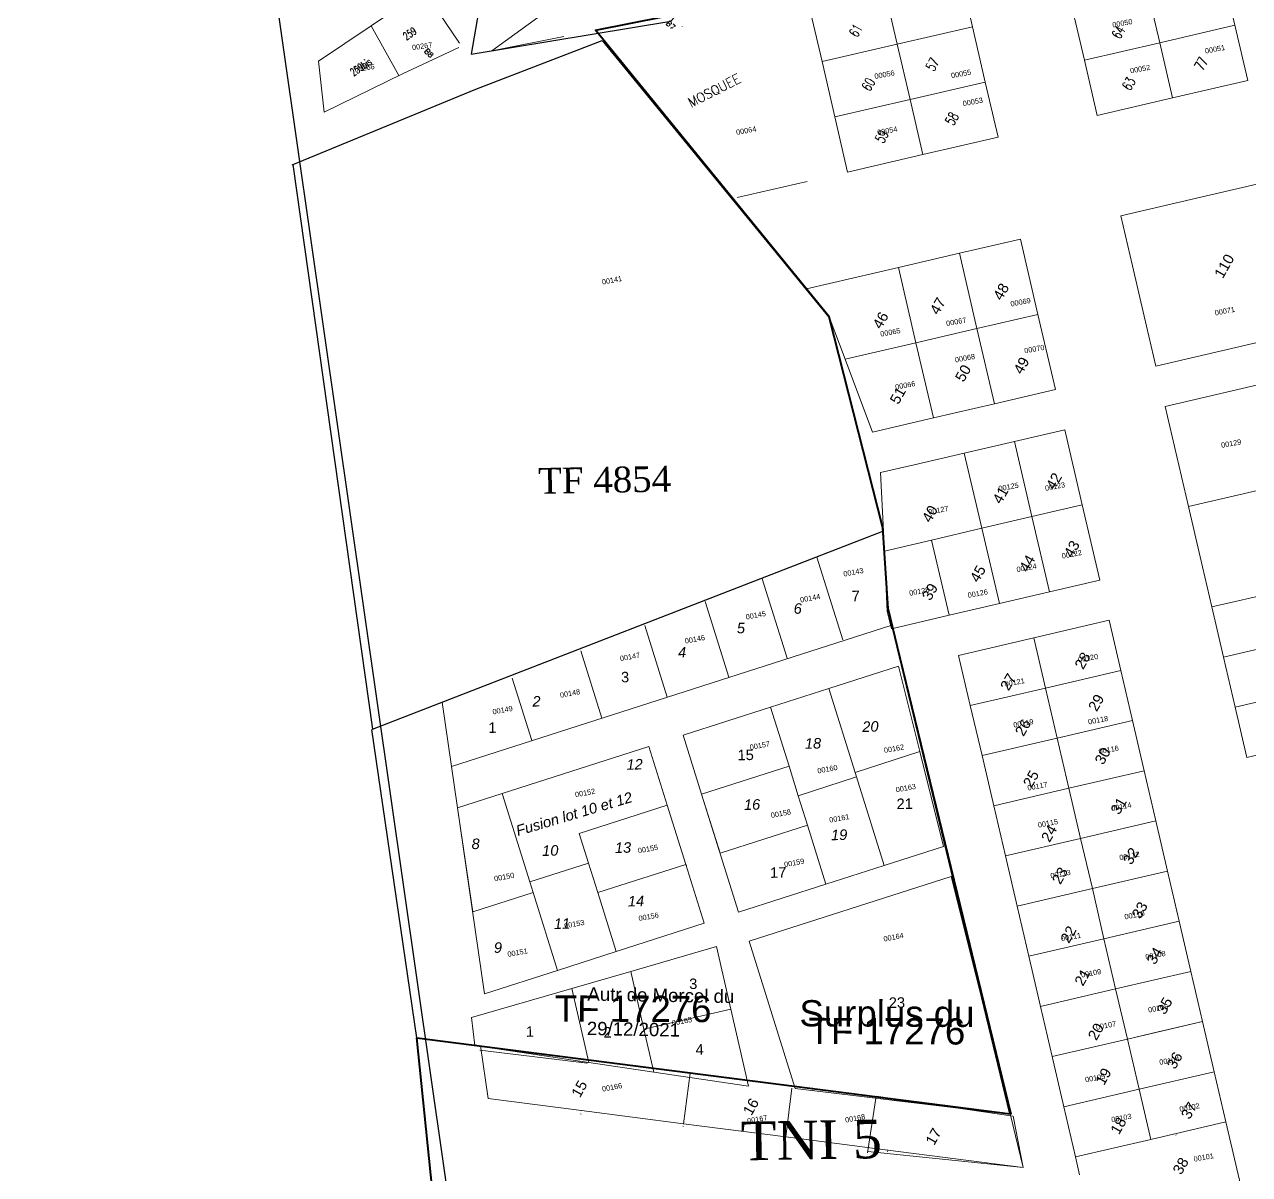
# Model space of a CAD drawing. Header units: metres. Extents: x 251686 to 255059, y 1627526 to 1631912.
# Drawn here: x 252942.4 to 253176, y 1629971.6 to 1630190.9 of the extents above; entities that cross this region are included whole.
import ezdxf
from ezdxf.enums import TextEntityAlignment as Align

# ---------------------------------------------------------------- set-up
doc = ezdxf.new("R2010")
doc.units = ezdxf.units.M
doc.header["$MEASUREMENT"] = 0
for name, color, linetype, lineweight in [('11', 7, 'Continuous', 0), ('ASSIETTE IMMAT', 7, 'Continuous', 0), ('morcellements', 5, 'Continuous', 13), ('Numero_TF', 7, 'Continuous', 0), ('Parcelles_Ruf', 7, 'Continuous', 0), ('TITRE FONCIER', 7, 'Continuous', 0)]:
    doc.layers.add(name, color=color, linetype=linetype, lineweight=lineweight)
for name, color, linetype in [('A_revoir_niveau_0', 7, 'Continuous'), ('limites_parcelles', 7, 'Continuous'), ('limites_tf', 7, 'Continuous'), ('numero_lot', 7, 'Continuous'), ('numero_parcelle', 7, 'Continuous')]:
    doc.layers.add(name, color=color, linetype=linetype)
doc.styles.add('Annotative', font='romans.shx')
doc.styles.add('Style-Arial', font='arial.ttf')
doc.styles.add('Style-Arial IF', font='')
doc.styles.add('Style-FANCY', font='times.ttf')
doc.styles.add('Style-STANDARD', font='STANDARD.shx')
doc.styles.get('Style-Arial IF').set_extended_font_data('Arial', italic=True)

# ---------------------------------------------------------------- blocks, each defined once
blk = doc.blocks.new('*U78')
at = {"layer": 'Parcelles_Ruf', "color": 7, "linetype": 'Continuous', "lineweight": 0, "elevation": 0.00005, "flags": 128}
for points in [[(12.931688, 3.013232), (-13.245491, 6.803245), (-14.839165, -3.991641)], [(-14.805365, -3.762696), (14.839121, -6.803168), (12.931688, 3.013232)]]:
    blk.add_lwpolyline(points, dxfattribs=at)

msp = doc.modelspace()

# ---------------------------------------------------------------- linework, layer by layer
at = {"layer": 'A_revoir_niveau_0', "color": 1, "linetype": 'Continuous', "lineweight": 30}
msp.add_line((253008.755143, 1630056.521447), (253106.139246, 1630094.295862), dxfattribs=at)
at = {"layer": 'ASSIETTE IMMAT', "color": 2, "linetype": 'Continuous', "lineweight": 40}
msp.add_polyline3d([(253338.304982, 1630212.02092, 0.556061), (253281.716049, 1630158.445014, 0.754712), (253272.825884, 1630058.162576, 1.321799), (253238.773127, 1630009.063863, 1.539682), (253173.608723, 1629962.604017, 1.679567), (253084.705592, 1629865.608947, 2.066469), (253052.295758, 1629847.292297, 2.108097), (253034.121912, 1629832.139257, 2.159918), (253017.239594, 1629997.641186, 1.160524), (253130.3778, 1629983.16094, 1.472659), (253107.126834, 1630079.575336, 0.863457), (253106.111783, 1630094.938639, 0.771796), (253095.888219, 1630135.180783, 0.516479), (253051.328657, 1630189.868554, 0.107802), (253064.47615, 1630192.480191, 0.119025)], dxfattribs=at)
at = {"layer": 'limites_parcelles', "color": 7, "linetype": 'Continuous', "lineweight": 0}
for p, q in [((253031.559747, 1630185.934631, -1.032), (253075.527307, 1630217.962629, -1.032)), ((253120.794706, 1630201.021269), (253123.229901, 1630190.490284)), ((253108.871325, 1630187.173001), (253106.441531, 1630197.701065)), ((253008.520058, 1630190.70963, -1.032), (253013.818905, 1630181.185643, -1.032)), ((253123.229901, 1630190.490284), (253108.871325, 1630187.173001)), ((253045.303749, 1630188.664686, -1.032), (253031.559747, 1630185.934631, -1.032)), ((253014.511874, 1630181.522898, -1.032), (253025.240594, 1630186.567965, -1.032)), ((252999.546167, 1630174.239365, -1.032), (252998.453229, 1630183.926443, -1.032)), ((252999.546167, 1630174.239365, -1.032), (253014.511874, 1630181.522898, -1.032)), ((253125.662617, 1630179.96762), (253128.097811, 1630169.436635)), ((253096.950865, 1630173.330132), (253111.309441, 1630176.647415)), ((253113.739236, 1630166.119351), (253111.309441, 1630176.647415)), ((253099.38606, 1630162.799147), (253096.950865, 1630173.330132)), ((253128.097811, 1630169.436635), (253113.739236, 1630166.119351)), ((253113.739236, 1630166.119351), (253099.38606, 1630162.799147)), ((253091.71043, 1630161.023605), (253078.310248, 1630157.931724)), ((253168.698814, 1630158.466995), (253178.270291, 1630160.69598)), ((253151.482919, 1630154.46734), (253168.698814, 1630158.466995)), ((253153.711904, 1630144.895863), (253151.482919, 1630154.46734)), ((253120.713556, 1630147.295883), (253132.350639, 1630150.003303)), ((253091.531798, 1630140.507329), (253109.093215, 1630144.593071)), ((253109.093215, 1630144.593071), (253112.431354, 1630130.238889)), ((253155.930214, 1630135.330453), (253153.711904, 1630144.895863)), ((253095.889259, 1630135.17777), (253091.531798, 1630140.507329)), ((253098.923506, 1630127.097652), (253095.889259, 1630135.17777)), ((253135.688779, 1630135.649121), (253139.032986, 1630121.305614)), ((253158.159199, 1630125.758976), (253155.930214, 1630135.330453)), ((253127.406578, 1630118.592127), (253124.057763, 1630132.952376)), ((253184.952638, 1630131.99829), (253175.381161, 1630129.769305)), ((253112.431354, 1630130.238889), (253098.923506, 1630127.097652)), ((253175.381161, 1630129.769305), (253158.159199, 1630125.758976)), ((253159.940543, 1630118.108491), (253177.646574, 1630122.225028)), ((253139.032986, 1630121.305614), (253127.406578, 1630118.592127)), ((253162.169528, 1630108.537014), (253159.940543, 1630118.108491)), ((253164.404581, 1630098.976211), (253162.169528, 1630108.537014)), ((253164.404581, 1630098.976211), (253182.099937, 1630103.098816)), ((253166.633566, 1630089.404734), (253164.404581, 1630098.976211)), ((253093.535617, 1630089.358283), (253098.49589, 1630073.546642)), ((253168.851875, 1630079.839324), (253166.633566, 1630089.404734)), ((253083.132434, 1630085.21434), (253087.876652, 1630070.096121)), ((253168.851875, 1630079.839324), (253186.557906, 1630083.955861)), ((253072.221661, 1630080.8752), (253076.740198, 1630066.477541)), ((253171.086928, 1630070.278522), (253168.851875, 1630079.839324)), ((253023.868464, 1630049.425249), (253107.618746, 1630076.325909)), ((253171.086928, 1630070.278522), (253188.782284, 1630074.401126)), ((253048.506767, 1630071.447911), (253052.524191, 1630058.635616)), ((253173.315913, 1630060.707045), (253171.086928, 1630070.278522)), ((253035.439277, 1630066.247266), (253039.166176, 1630054.353583)), ((253152.751112, 1629997.413739), (253167.100687, 1630000.768621)), ((253167.100687, 1630000.768621), (253169.329672, 1629991.197143)), ((253030.838238, 1629986.059323), (253029.400064, 1629996.127607)), ((253138.39693, 1629994.075599), (253152.751112, 1629997.413739)), ((253154.986165, 1629987.852936), (253152.751112, 1629997.413739)), ((253029.254651, 1629995.333404), (253049.737165, 1629992.841986)), ((253140.631982, 1629984.514796), (253138.39693, 1629994.075599)), ((253069.352096, 1629990.94685), (253068.108069, 1629981.259801)), ((253169.329672, 1629991.197143), (253154.986165, 1629987.852936)), ((253169.329672, 1629991.197143), (253171.558657, 1629981.625666)), ((253088.780077, 1629988.063436), (253087.583937, 1629978.749284)), ((253154.986165, 1629987.852936), (253140.631982, 1629984.514796)), ((253157.204475, 1629978.287526), (253154.986165, 1629987.852936)), ((253048.615457, 1629983.76571), (253030.838238, 1629986.059323)), ((253108.249446, 1629985.728783), (253130.323645, 1629983.064847)), ((253108.32574, 1629985.970635), (253130.380763, 1629983.152349)), ((253068.108069, 1629981.259801), (253048.615457, 1629983.76571)), ((253130.380763, 1629983.152349), (253132.899121, 1629972.922082)), ((253087.583937, 1629978.749284), (253068.108069, 1629981.259801)), ((253171.558657, 1629981.625666), (253157.204475, 1629978.287526)), ((253171.558657, 1629981.625666), (253174.844423, 1629967.527227)), ((253107.076549, 1629976.243375), (253087.583937, 1629978.749284)), ((253142.860967, 1629974.943319), (253157.204475, 1629978.287526)), ((253132.899121, 1629972.922082), (253107.076549, 1629976.243375)), ((253143.653188, 1629971.541243), (253142.860967, 1629974.943319))]:
    msp.add_line(p, q, dxfattribs=at)
at = {"layer": 'limites_parcelles', "color": 7, "linetype": 'Continuous', "lineweight": 0, "flags": 128}
for points in [[(253170.826244, 1630201.323104), (253173.279779, 1630190.804839), (253158.925597, 1630187.4667), (253156.472062, 1630197.984964)], [(253094.521071, 1630183.858196), (253092.082955, 1630194.383781), (253106.441531, 1630197.701065)], [(253144.565347, 1630184.117885), (253142.11788, 1630194.646824), (253156.472062, 1630197.984964)], [(253065.896927, 1630190.170219), (253065.923216, 1630190.218818)], [(253067.833609, 1630190.511632), (253067.859898, 1630190.560232)], [(253123.229901, 1630190.490284), (253125.662617, 1630179.96762), (253111.309441, 1630176.647415), (253108.871325, 1630187.173001)], [(253173.279779, 1630190.804839), (253175.727246, 1630180.2759), (253161.373064, 1630176.93776), (253158.925597, 1630187.4667)], [(253096.950865, 1630173.330132), (253094.521071, 1630183.858196), (253108.871325, 1630187.173001)], [(253161.373064, 1630176.93776), (253147.018882, 1630173.59962), (253144.565347, 1630184.117885), (253158.925597, 1630187.4667)], [(253132.350639, 1630150.003303), (253135.688779, 1630135.649121), (253124.057763, 1630132.952376)], [(253109.093215, 1630144.593071), (253120.713556, 1630147.295883)], [(253120.713556, 1630147.295883), (253124.057763, 1630132.952376), (253112.431354, 1630130.238889)], [(253127.406578, 1630118.592127), (253115.775562, 1630115.895382), (253112.431354, 1630130.238889)], [(253115.775562, 1630115.895382), (253104.149153, 1630113.181895), (253098.923506, 1630127.097652)], [(253131.226112, 1630111.421536), (253140.814331, 1630113.655129)], [(253140.814331, 1630113.655129), (253144.152471, 1630099.300946), (253134.564251, 1630097.067354)], [(253121.654634, 1630109.192551), (253131.226112, 1630111.421536)], [(253131.226112, 1630111.421536), (253134.564251, 1630097.067354), (253124.992774, 1630094.838369)], [(253121.654634, 1630109.192551), (253124.992774, 1630094.838369), (253115.421297, 1630092.609384), (253106.4176, 1630090.509645), (253105.668687, 1630105.468361), (253112.083157, 1630106.963566), (253121.654634, 1630109.192551)], [(253144.152471, 1630099.300946), (253147.490611, 1630084.946764), (253137.902391, 1630082.713172), (253134.564251, 1630097.067354)], [(253137.902391, 1630082.713172), (253128.336981, 1630080.494862), (253124.992774, 1630094.838369)], [(253128.336981, 1630080.494862), (253118.776179, 1630078.259809), (253115.421297, 1630092.609384)], [(253118.776179, 1630078.259809), (253107.773846, 1630075.700067), (253106.959044, 1630078.987865), (253106.4176, 1630090.509645)], [(253060.715565, 1630076.300091), (253064.995294, 1630062.661256)], [(253134.928449, 1630073.952072), (253149.271956, 1630077.296279)], [(253149.271956, 1630077.296279), (253151.507008, 1630067.735477), (253137.157434, 1630064.380595)], [(253134.928449, 1630073.952072), (253137.157434, 1630064.380595), (253122.803251, 1630061.042455), (253120.574266, 1630070.613932), (253134.928449, 1630073.952072)], [(253109.093673, 1630068.546407), (253113.179529, 1630052.24759), (253100.838013, 1630048.277377), (253095.823723, 1630064.285504), (253109.093673, 1630068.546407)], [(253151.507008, 1630067.735477), (253153.735993, 1630058.164), (253139.381811, 1630054.82586), (253137.157434, 1630064.380595)], [(253095.823723, 1630064.285504), (253100.838013, 1630048.277377), (253101.108069, 1630047.407542), (253089.987821, 1630043.841011), (253088.223208, 1630049.460396), (253084.703639, 1630060.709151), (253095.823723, 1630064.285504)], [(253193.240253, 1630055.258172), (253175.544897, 1630051.135567), (253173.315913, 1630060.707045), (253191.011269, 1630064.829649)], [(253039.397523, 1630025.395054), (253044.039082, 1630010.520296), (253030.153504, 1630006.06238), (253022.090223, 1630061.694004)], [(253084.703639, 1630060.709151), (253088.223208, 1630049.460396), (253071.552657, 1630044.110765), (253068.023267, 1630055.359355), (253084.703639, 1630060.709151)], [(253125.038303, 1630051.481653), (253122.803251, 1630061.042455)], [(253153.735993, 1630058.164), (253155.964978, 1630048.592522), (253141.610796, 1630045.254383), (253139.381811, 1630054.82586)], [(253127.256613, 1630041.916243), (253125.038303, 1630051.481653), (253139.381811, 1630054.82586)], [(253113.179529, 1630052.24759), (253117.707942, 1630034.168165), (253106.392251, 1630030.539403), (253101.108069, 1630047.407542), (253100.838013, 1630048.277377)], [(253088.223208, 1630049.460396), (253089.987821, 1630043.841011), (253091.742777, 1630038.21164), (253075.072226, 1630032.862009), (253071.552657, 1630044.110765)], [(253101.108069, 1630047.407542), (253106.392251, 1630030.539403), (253095.272168, 1630026.96305), (253091.742777, 1630038.21164), (253089.987821, 1630043.841011)], [(253155.964978, 1630048.592522), (253158.183288, 1630039.027112), (253143.839781, 1630035.682905), (253141.610796, 1630045.254383)], [(253129.485598, 1630032.344765), (253127.256613, 1630041.916243), (253141.610796, 1630045.254383)], [(253033.480375, 1630044.266562), (253038.764557, 1630027.398423), (253039.397523, 1630025.395054), (253027.886389, 1630021.70406), (253025.008257, 1630041.550149), (253033.480375, 1630044.266562)], [(253091.742777, 1630038.21164), (253095.272168, 1630026.96305), (253078.591795, 1630021.613254), (253071.552657, 1630044.110765)], [(253064.995512, 1630042.025831), (253068.525563, 1630030.737954), (253051.747469, 1630025.357042), (253049.982526, 1630030.996069), (253048.217418, 1630036.644919)], [(253158.183288, 1630039.027112), (253160.41834, 1630029.46631), (253146.074833, 1630026.122103), (253143.839781, 1630035.682905)], [(253131.714583, 1630022.773288), (253129.485598, 1630032.344765), (253143.839781, 1630035.682905)], [(253049.982526, 1630030.996069), (253051.747469, 1630025.357042), (253055.266873, 1630014.118108), (253044.039082, 1630010.520296), (253039.397523, 1630025.395054), (253038.764557, 1630027.398423)], [(253068.525563, 1630030.737954), (253072.044802, 1630019.508842), (253055.266873, 1630014.118108), (253051.747469, 1630025.357042)], [(253160.41834, 1630029.46631), (253162.647325, 1630019.894833), (253148.293143, 1630016.556693), (253146.074833, 1630026.122103)], [(253119.150256, 1630028.435295), (253130.534016, 1629983.011826), (253089.394062, 1629987.988975), (253080.600793, 1630016.066748), (253119.150256, 1630028.435295)], [(253133.949635, 1630013.212486), (253131.714583, 1630022.773288), (253146.074833, 1630026.122103)], [(253162.647325, 1630019.894833), (253164.87631, 1630010.323356), (253150.522128, 1630006.985216), (253148.293143, 1630016.556693)], [(253136.167945, 1630003.647076), (253133.949635, 1630013.212486), (253148.293143, 1630016.556693)], [(253164.87631, 1630010.323356), (253167.100687, 1630000.768621), (253157.539885, 1629998.533569), (253152.751112, 1629997.413739), (253150.522128, 1630006.985216)], [(253138.39693, 1629994.075599), (253136.167945, 1630003.647076), (253150.522128, 1630006.985216)], [(253167.100687, 1630000.768621), (253169.329672, 1629991.197143), (253154.986165, 1629987.852936), (253152.751112, 1629997.413739), (253167.100687, 1630000.768621)], [(253049.786159, 1629993.502923), (253048.134787, 1629993.715674)], [(253049.658607, 1629992.85139), (253048.005788, 1629993.052584)], [(253049.737165, 1629992.841986), (253049.64071, 1629992.895918)], [(253049.711357, 1629992.856416), (253049.658932, 1629992.862797)], [(253049.864648, 1629993.492969), (253049.768573, 1629993.547575)], [(253049.838943, 1629993.50758), (253049.786563, 1629993.514328)], [(253092.780302, 1629987.625667), (253092.683847, 1629987.6796)], [(253092.870243, 1629987.975683), (253092.774168, 1629988.030288)], [(253108.249446, 1629985.728783), (253108.152991, 1629985.782715)], [(253108.32574, 1629985.970635), (253108.229664, 1629986.02524)], [(253142.860967, 1629974.943319), (253140.631982, 1629984.514796)], [(253048.556049, 1629983.106226), (253048.459593, 1629983.160158)], [(253048.615457, 1629983.76571), (253048.519382, 1629983.820316)], [(253130.323645, 1629983.064847), (253130.22719, 1629983.118779)], [(253130.380763, 1629983.152349), (253130.284688, 1629983.206955)], [(253068.065712, 1629980.736733), (253067.969257, 1629980.790666)], [(253068.108069, 1629981.259801), (253068.011993, 1629981.314407)], [(253162.06866, 1629979.067901), (253161.972584, 1629979.122507)], [(253172.46776, 1629977.733454), (253172.371685, 1629977.78806)], [(253107.06833, 1629975.993023), (253106.971875, 1629976.046956)], [(253107.076549, 1629976.243375), (253106.980473, 1629976.297981)]]:
    msp.add_lwpolyline(points, dxfattribs=at)
at = {"layer": 'limites_parcelles', "color": 7, "linetype": 'Continuous', "lineweight": 0, "elevation": -1.032, "flags": 128}
for points in [[(252998.453229, 1630183.926443), (253018.588868, 1630197.494154)], [(253018.588868, 1630197.494154), (253025.399719, 1630187.397427)]]:
    msp.add_lwpolyline(points, dxfattribs=at)
at = {"layer": 'limites_parcelles', "color": 7, "linetype": 'Continuous', "lineweight": 0, "flags": 128}
msp.add_lwpolyline([(253061.475717, 1630053.256717), (253033.480375, 1630044.266562), (253038.764557, 1630027.398423), (253049.982526, 1630030.996069), (253048.217418, 1630036.644919), (253064.995512, 1630042.025831), (253061.475717, 1630053.256717)], close=True, dxfattribs=at)
at = {"layer": 'limites_parcelles', "color": 7, "linetype": 'Continuous', "lineweight": 0, "extrusion": (0.272166, -0.275911, 0.921845), "elevation": -380817.680723, "flags": 128}
msp.add_lwpolyline([(1324929.55235, 905813.367518), (1324895.0981, 905817.7016), (1324807.51826, 905813.367518)], dxfattribs=at)
at = {"layer": 'limites_parcelles', "color": 7, "linetype": 'Continuous', "lineweight": 0}
msp.add_point((253068.63052, 1630030.579411), dxfattribs=at)
at = {"layer": 'limites_tf', "color": 5, "linetype": 'Continuous', "lineweight": 30}
for p, q in [((253028.46275, 1630178.585605), (253052.615882, 1630187.889726)), ((253052.615882, 1630187.889726), (253095.79744, 1630135.099492)), ((252993.465548, 1630164.165079), (253028.46275, 1630178.585605)), ((252993.566077, 1630164.254143), (253008.755143, 1630056.521447)), ((253095.79744, 1630135.099492), (253106.113336, 1630094.934137)), ((253106.113336, 1630094.934137), (253107.128571, 1630079.570299)), ((253106.139246, 1630094.295862), (253107.128571, 1630079.570299)), ((253107.128571, 1630079.570299), (253130.58889, 1629983.088017)), ((253107.128571, 1630079.570299), (253117.375438, 1630037.42974)), ((253017.241929, 1629997.634416), (253008.677843, 1630056.491463)), ((253117.375438, 1630037.42974), (253122.698508, 1630015.536244)), ((253130.58889, 1629983.088017), (253017.241929, 1629997.634416))]:
    msp.add_line(p, q, dxfattribs=at)
at = {"layer": 'limites_tf', "color": 5, "linetype": 'Continuous', "lineweight": 30, "elevation": -1.032, "flags": 128}
msp.add_lwpolyline([(253270.818693, 1630543.212946), (253272.287195, 1630565.48791), (253002.732653, 1630377.376601), (253043.21445, 1630275.653319), (253027.595852, 1630185.267795), (253065.678344, 1630191.583639), (253129.481445, 1630260.459236), (253245.887772, 1630301.779299), (253215.616065, 1630369.456391), (253249.82976, 1630447.06631), (253250.742052, 1630451.24536), (253264.844026, 1630515.797969), (253269.151464, 1630535.575661), (253270.818693, 1630543.212946)], close=True, dxfattribs=at)
at = {"layer": 'limites_tf', "color": 5, "linetype": 'Continuous', "lineweight": 30, "flags": 128}
msp.add_lwpolyline([(252410.039695, 1630048.286543), (252358.306106, 1630362.229548), (252398.2866, 1630445.3774), (252401.490278, 1630452.27289), (252938.410442, 1630558.674201), (253024.849142, 1629955.522887), (252896.316732, 1629872.198515), (252442.549994, 1629851.094143), (252410.039695, 1630048.286543)], close=True, dxfattribs=at)
at = {"layer": 'morcellements', "color": 1, "linetype": 'Continuous', "lineweight": 0, "flags": 128}
msp.add_lwpolyline([(253074.37, 1630015.1), (253077.12, 1630003.15), (253080.5, 1629988.43), (253062.45, 1629991.12), (253050.01, 1629992.97), (253028.31, 1629996.2), (253027.68, 1630001.51), (253046.77, 1630007.06), (253058.03, 1630010.34), (253060.56, 1629999.34), (253077.12, 1630003.15)], dxfattribs=at)
msp.add_lwpolyline([(253046.77, 1630007.06), (253058.03, 1630010.34), (253060.56, 1629999.34), (253062.45, 1629991.12), (253050.01, 1629992.97), (253046.77, 1630007.06)], close=True, dxfattribs=at)
at = {"layer": 'morcellements', "color": 1, "linetype": 'Continuous', "lineweight": 0}
for points in [[(253074.37, 1630015.1), (253077.12, 1630003.15, 0.000001), (253060.56, 1629999.34, 0.000001), (253058.03, 1630010.34, 0.000001)], [(253060.56, 1629999.34), (253062.45, 1629991.12), (253080.5, 1629988.43), (253077.12, 1630003.15)]]:
    msp.add_3dface(points, dxfattribs=at)

# ---------------------------------------------------------------- block references
at = {"layer": 'limites_parcelles', "color": 7, "linetype": 'Continuous', "lineweight": 0}
msp.add_blockref('*U78', (253118.06, 1629979.72525, -0.00005), dxfattribs=at)

# ---------------------------------------------------------------- texts
at = {"layer": '11', "color": 7, "linetype": 'Continuous', "lineweight": 13, "style": 'Style-FANCY'}
for s, height, p in [('TF 4854', 4.911519, (253053.048218, 1630104.095181)), ('TNI 5', 7.367281, (253092.494448, 1629978.177321))]:
    msp.add_text(s, height=height, rotation=0.96303, dxfattribs=at).set_placement(p, align=Align.MIDDLE_CENTER)
at = {"layer": 'limites_parcelles', "color": 7, "linetype": 'Continuous', "lineweight": 0, "char_height": 1, "width": 2.5, "attachment_point": 1, "style": 'Annotative'}
for s, insert, rotation in [('B7', (253065.371016, 1630191.776844, -1.032), 315.99443169), ('B8', (253019.305893, 1630186.458056, -2.064), 314.17441303)]:
    msp.add_mtext(s, dxfattribs=dict(at, insert=insert, rotation=rotation))
at = {"layer": 'numero_lot', "color": 7, "linetype": 'Continuous', "lineweight": 0, "style": 'Style-STANDARD'}
for s, height, rotation, width, p in [('259', 1.473456, 33.959238, 0.738818, (253015.241412, 1630187.886876, -1.032)), ('61', 1.964608, 60.38774, 0.738818, (253101.256369, 1630188.325764)), ('64', 1.964608, 60.38774, 0.738818, (253151.358512, 1630187.989495)), ('259bis', 1.473456, 33.959238, 0.738818, (253005.152989, 1630181.013465, -1.032)), ('57', 1.964608, 60.38774, 0.738818, (253115.865765, 1630181.852598)), ('77', 1.964608, 60.38774, 0.738818, (253167.150451, 1630181.988066)), ('MOSQUEE', 1.84159, 27.030182, 1.019512, (253069.544012, 1630175.060595)), ('60', 1.964608, 60.38774, 0.738818, (253103.643762, 1630178.046487)), ('63', 1.964608, 60.38774, 0.738818, (253153.325881, 1630178.177722)), ('58', 1.964608, 60.38774, 0.738818, (253119.58474, 1630171.502789)), ('59', 1.964608, 60.38774, 0.738818, (253106.227767, 1630168.113059))]:
    msp.add_text(s, height=height, rotation=rotation, dxfattribs=dict(at, width=width)).set_placement(p)
at = {"layer": 'numero_lot', "color": 7, "linetype": 'Continuous', "lineweight": 0}
for s, rotation, style, p in [('110', 60.38774, 'Style-Arial', (253169.206071, 1630143.331981)), ('48', 60.38774, 'Style-Arial', (253127.021357, 1630139.136359)), ('47', 60.38774, 'Style-Arial', (253114.945234, 1630136.391243)), ('46', 60.38774, 'Style-Arial', (253104.027915, 1630133.673905)), ('49', 60.38774, 'Style-Arial', (253130.895787, 1630125.037752)), ('50', 60.38774, 'Style-Arial', (253119.778696, 1630123.577828)), ('51', 60.78854, 'Style-Arial', (253107.335482, 1630119.306778)), ('42', 60.38774, 'Style-Arial', (253137.103717, 1630102.978376)), ('41', 60.38774, 'Style-Arial', (253126.901343, 1630100.31216)), ('40', 60.38774, 'Style-Arial', (253113.446064, 1630096.749457)), ('43', 60.38774, 'Style-Arial', (253140.507291, 1630090.062517)), ('44', 60.38774, 'Style-Arial', (253132.001003, 1630087.300466)), ('45', 60.38774, 'Style-Arial', (253122.590669, 1630085.327999)), ('7', 0.96303, 'Style-Arial', (253100.15781, 1630082.931048)), ('39', 60.38774, 'Style-Arial', (253113.451051, 1630081.876017)), ('6', 1.56223, 'Style-Arial IF', (253089.075339, 1630080.512823)), ('5', 1.56223, 'Style-Arial IF', (253078.236981, 1630076.80191)), ('4', 1.56223, 'Style-Arial IF', (253067.022108, 1630072.176674)), ('28', 60.38774, 'Style-Arial', (253142.571439, 1630068.756708)), ('3', 0.96303, 'Style-Arial', (253056.16483, 1630067.456017)), ('27', 60.38774, 'Style-Arial', (253128.377577, 1630064.698725)), ('2', 1.56223, 'Style-Arial IF', (253039.254725, 1630062.832528)), ('29', 60.38774, 'Style-Arial', (253145.165487, 1630060.727742)), ('1', 0.96303, 'Style-Arial', (253030.868713, 1630057.813668)), ('20', 1.56223, 'Style-Arial IF', (253102.167147, 1630057.988665)), ('26', 60.38774, 'Style-Arial', (253131.205671, 1630055.999267)), ('18', 1.56223, 'Style-Arial IF', (253091.214814, 1630054.776897)), ('15', 0.96303, 'Style-Arial', (253078.386854, 1630052.595613)), ('30', 60.38774, 'Style-Arial', (253146.40471, 1630050.563551)), ('12', 1.56223, 'Style-Arial IF', (253057.197553, 1630050.778017)), ('25', 60.38774, 'Style-Arial', (253132.72918, 1630046.210939)), ('Fusion lot 10 et 12', 16.56223, 'Style-Arial IF', (253035.932958, 1630038.059953)), ('16', 1.56223, 'Style-Arial IF', (253079.589837, 1630043.108935)), ('21', 0.96303, 'Style-Arial', (253108.729013, 1630043.286152)), ('31', 60.38774, 'Style-Arial', (253149.456315, 1630041.05064)), ('24', 60.38774, 'Style-Arial', (253136.17707, 1630035.786463)), ('8', 1.56223, 'Style-Arial IF', (253027.647552, 1630035.640175)), ('19', 1.56223, 'Style-Arial IF', (253096.206859, 1630037.334192)), ('10', 1.56223, 'Style-Arial IF', (253041.103369, 1630034.342281)), ('13', 1.56223, 'Style-Arial IF', (253054.974014, 1630034.895086)), ('32', 60.38774, 'Style-Arial', (253151.793073, 1630031.486509)), ('17', 0.96303, 'Style-Arial', (253084.589938, 1630030.163676)), ('23', 60.38774, 'Style-Arial', (253138.239586, 1630027.75093)), ('14', 1.56223, 'Style-Arial IF', (253057.460034, 1630024.700527)), ('33', 60.38774, 'Style-Arial', (253153.465522, 1630021.156009)), ('11', 1.56223, 'Style-Arial IF', (253043.340174, 1630020.397866)), ('22', 60.38774, 'Style-Arial', (253139.86456, 1630016.532213)), ('9', 1.56223, 'Style-Arial IF', (253031.90805, 1630015.852805)), ('34', 60.38774, 'Style-Arial', (253156.293715, 1630012.456454)), ('21', 60.38774, 'Style-Arial', (253142.543616, 1630008.374926)), ('3', 0.96303, 'Style-Arial', (253069.162387, 1630008.950587)), ('23', 0.96303, 'Style-Arial', (253107.234788, 1630005.351707)), ('35', 60.38774, 'Style-Arial', (253158.186514, 1630002.915864)), ('1', 0.96303, 'Style-Arial', (253038.018964, 1629999.840385)), ('2', 0.96303, 'Style-Arial', (253052.808472, 1629999.685014)), ('20', 60.38774, 'Style-Arial', (253145.103883, 1629997.99744)), ('4', 0.96303, 'Style-Arial', (253070.383865, 1629996.433236)), ('36', 60.38774, 'Style-Arial', (253160.112483, 1629992.497771)), ('19', 60.38774, 'Style-Arial', (253146.548061, 1629989.436076)), ('15', 60.78854, 'Style-Arial', (253046.588479, 1629987.057009)), ('16', 60.38774, 'Style-Arial', (253079.304416, 1629983.671813)), ('37', 60.38774, 'Style-Arial', (253162.876357, 1629982.934786)), ('18', 60.38774, 'Style-Arial', (253149.403383, 1629980.034111)), ('17', 60.78854, 'Style-Arial', (253114.141151, 1629977.96325)), ('38', 60.38774, 'Style-Arial', (253161.28282, 1629972.380089))]:
    msp.add_text(s, height=2, rotation=rotation, dxfattribs=dict(at, style=style)).set_placement(p, align=Align.TOP_LEFT)
at = {"layer": 'numero_parcelle', "color": 5, "lineweight": 0, "style": 'Style-Arial'}
for s, rotation, p in [('00050', 10.56223, (253149.79807, 1630191.324608)), ('00267', 8.74223, (253016.256476, 1630187.011779, -1.032)), ('00051', 10.56223, (253167.460243, 1630186.366427)), ('00266', 8.74223, (253005.247928, 1630182.866028, -1.032)), ('00052', 10.56223, (253153.191538, 1630182.584696)), ('00056', 10.56223, (253104.428805, 1630181.52682)), ('00055', 10.56223, (253119.04331, 1630181.670233)), ('00053', 10.56223, (253121.266366, 1630176.332939)), ('00064', 10.56223, (253078.051384, 1630170.839439)), ('00054', 10.56223, (253104.968068, 1630170.813894)), ('00141', 10.56223, (253052.443811, 1630142.301198)), ('00069', 10.56223, (253130.37833, 1630138.12102)), ('00071', 10.56223, (253169.331673, 1630136.412134)), ('00067', 10.56223, (253118.114524, 1630134.379655)), ('00065', 10.56223, (253105.544267, 1630132.373372)), ('00070', 10.56223, (253133.007615, 1630129.175746)), ('00068', 10.56223, (253119.77442, 1630127.443586)), ('00066', 10.56223, (253108.393014, 1630122.262472)), ('00129', 10.56223, (253170.556295, 1630111.158487)), ('00125', 10.56223, (253128.092162, 1630102.88417)), ('00123', 10.56223, (253136.954919, 1630102.971141)), ('00127', 10.56223, (253114.713697, 1630098.443873)), ('00122', 10.56223, (253140.15695, 1630090.039313)), ('00143', 10.56223, (253098.500545, 1630086.612711)), ('00124', 10.56223, (253131.535756, 1630087.456209)), ('00128', 10.56223, (253111.067085, 1630082.946335)), ('00126', 10.56223, (253122.213811, 1630082.548776)), ('00144', 10.56223, (253090.257979, 1630081.657068)), ('00145', 10.56223, (253079.870578, 1630078.410021)), ('00146', 10.56223, (253068.255902, 1630073.826673)), ('00147', 10.56223, (253055.884882, 1630070.477394)), ('00120', 10.56223, (253143.245616, 1630070.226435)), ('00121', 10.56223, (253129.25396, 1630065.599069)), ('00148', 10.56223, (253044.459126, 1630063.495681)), ('00149', 10.56223, (253031.590375, 1630060.307051)), ('00118', 10.56223, (253145.176306, 1630058.405737)), ('00119', 10.56223, (253130.922384, 1630057.794039)), ('00157', 10.56223, (253080.642999, 1630053.548956)), ('00162', 10.56223, (253106.245163, 1630052.951838)), ('00116', 10.56223, (253147.179731, 1630052.739305)), ('00160', 10.56223, (253093.548684, 1630049.061386)), ('00152', 10.56223, (253047.328823, 1630044.50625)), ('00163', 10.56223, (253108.489537, 1630045.442142)), ('00117', 10.56223, (253133.604116, 1630045.801418)), ('00158', 10.56223, (253084.659833, 1630040.573394)), ('00114', 10.56223, (253149.60149, 1630041.900011)), ('00161', 10.56223, (253095.811533, 1630039.668941)), ('00115', 10.56223, (253135.595622, 1630038.720914)), ('00155', 10.56223, (253059.310667, 1630033.822324)), ('00159', 10.56223, (253087.212078, 1630031.183788)), ('00112', 10.56223, (253151.140848, 1630032.500466)), ('00150', 10.56223, (253031.895638, 1630028.48387)), ('00113', 10.56223, (253138.006011, 1630029.040235)), ('00110', 10.56223, (253152.11989, 1630021.212492)), ('00153', 10.56223, (253045.269533, 1630019.49014)), ('00156', 10.56223, (253059.437509, 1630020.896529)), ('00164', 10.56223, (253106.163882, 1630016.994316)), ('00111', 10.56223, (253140.005046, 1630017.038067)), ('00151', 10.56223, (253034.433232, 1630014.060904)), ('00108', 10.56223, (253156.102061, 1630013.575008)), ('00109', 10.56223, (253143.835413, 1630010.123297)), ('00106', 10.56223, (253156.635639, 1630003.441389)), ('00165', 10.56223, (253065.801911, 1630000.955436)), ('00107', 10.56223, (253146.682739, 1630000.157223)), ('00104', 10.56223, (253158.759475, 1629993.468217)), ('00166', 10.56223, (253052.467213, 1629988.368274)), ('00105', 10.56223, (253144.61033, 1629990.142873)), ('00102', 10.56223, (253162.609739, 1629984.525871)), ('00167', 10.56223, (253080.167078, 1629982.2671)), ('00168', 10.56223, (253098.833129, 1629982.450272)), ('00103', 10.56223, (253149.605388, 1629982.515328)), ('00101', 10.56223, (253165.308103, 1629974.992858))]:
    msp.add_text(s, height=1, rotation=rotation, dxfattribs=at).set_placement(p, align=Align.TOP_LEFT)
at = {"layer": 'numero_tf', "color": 4, "linetype": 'Continuous', "lineweight": 0, "char_height": 10.000002, "attachment_point": 5, "rotation": 359.79327628, "line_spacing_factor": 0.403219, "style": 'Style-Arial'}
for s, insert in [('\\H0.5x;TF 17276', (253058.491204, 1630003.163002)), ('\\H0.5x;Surplus du\\PTF 17276', (253106.895035, 1630000.572483))]:
    msp.add_mtext(s, dxfattribs=dict(at, insert=insert))
at = {"layer": 'TITRE FONCIER', "color": 2, "linetype": 'Continuous', "lineweight": 0, "insert": (253049.80393, 1630007.309416, -0.000001), "char_height": 2.54, "attachment_point": 1, "rotation": 359.00277437, "line_spacing_factor": 0.776524, "style": 'Style-Arial'}
msp.add_mtext('Autr de Morcel du\\P\\P29/12/2021', dxfattribs=at)

doc.saveas('drawing.dxf')
